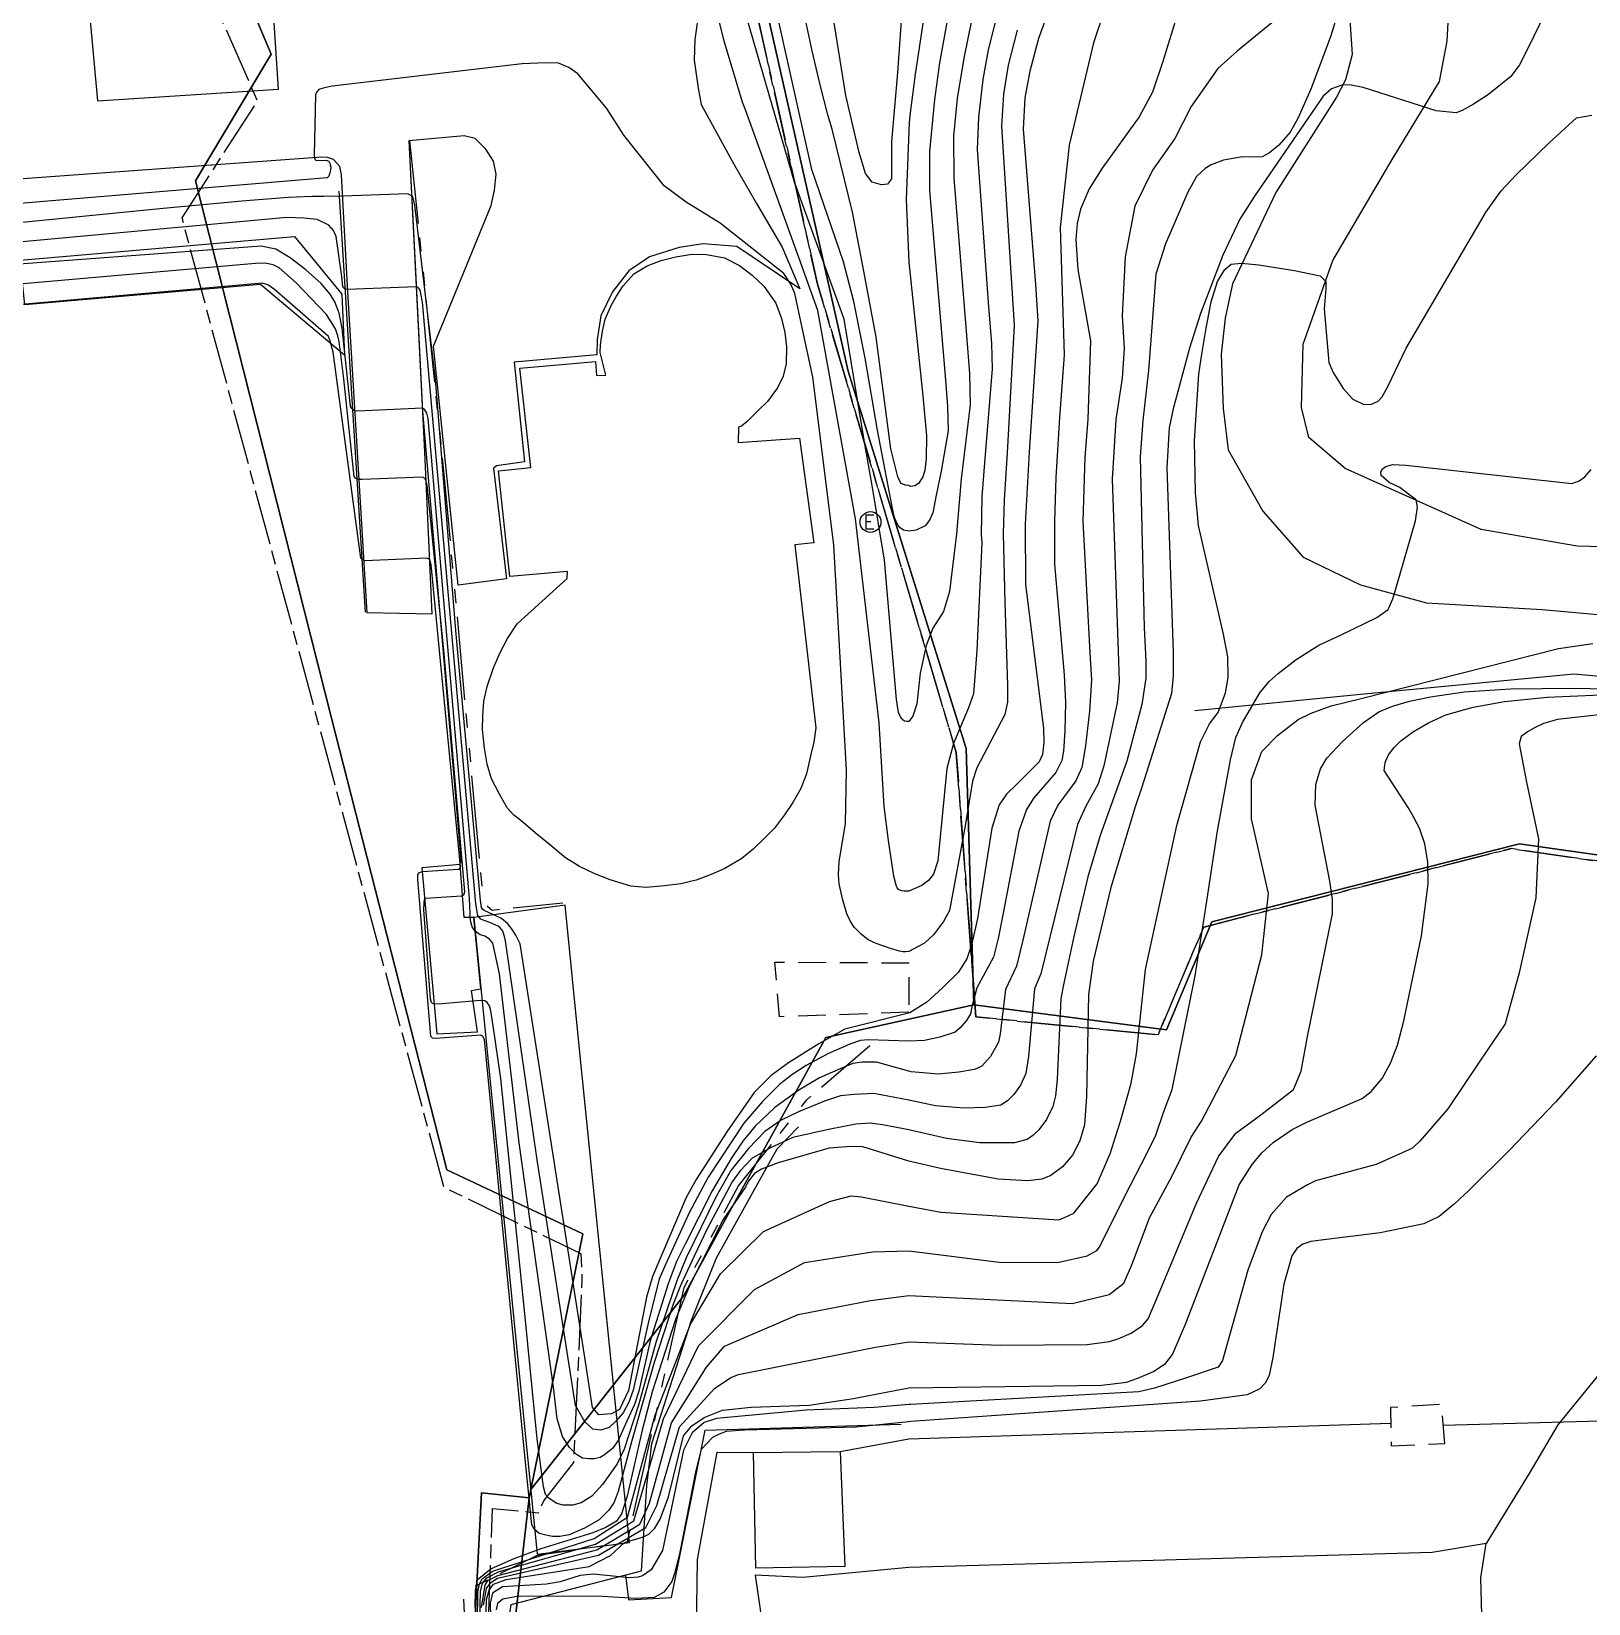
# Model space of a CAD drawing. Header units: feet. Extents: x 197796 to 199821, y 552499 to 555392.
# Drawn here: x 198869.5 to 198981.8, y 553957.3 to 554070.7 of the extents above; entities that cross this region are included whole.
import ezdxf

# ---------------------------------------------------------------- set-up
doc = ezdxf.new("R2010")
doc.units = ezdxf.units.FT
doc.header["$MEASUREMENT"] = 0
for name, pattern in [('ANYANG1', [11.5, 6, -1, 1, -1.5, 1, -1]), ('ANYANG3', [3, 2, -1]), ('JEON', [12, 4, -0.5, 1, -0.5, 4, -0.5, 1, -0.5])]:
    doc.linetypes.add(name, pattern=pattern)
for name, color, linetype in [('AAA004', 7, 'ANYANG3'), ('AAA008', 7, 'CONTINUOUS'), ('AAC001', 7, 'CONTINUOUS'), ('AAC006', 7, 'ANYANG1'), ('AB130', 7, 'CONTINUOUS'), ('ADA085', 1, 'CONTINUOUS'), ('AE150', 7, 'CONTINUOUS'), ('AZ0202', 7, 'CONTINUOUS'), ('AZ080', 1, 'CONTINUOUS'), ('CAA001', 7, 'CONTINUOUS'), ('CAA002', 30, 'CONTINUOUS'), ('EA0018', 7, 'JEON'), ('EA0118', 7, 'JEON'), ('wipco_지적', 20, 'CONTINUOUS')]:
    doc.layers.add(name, color=color, linetype=linetype)
doc.styles.add('GHS', font='ROMANS', dxfattribs={"bigfont": 'NGSW.shx'})

# ---------------------------------------------------------------- blocks, each defined once
blk = doc.blocks.new('AZ0202')
at = {"layer": 'AZ0202'}
blk.add_circle((0, 0), 0.75, dxfattribs=at)
at = {"layer": 'AZ0202', "style": 'GHS'}
blk.add_text('E', height=1, dxfattribs=at).set_placement((-0.5, -0.48))

msp = doc.modelspace()

# ---------------------------------------------------------------- linework, layer by layer
at = {"layer": 'AAA004', "color": 255, "flags": 128}
for points in [[(198932.81, 553999.99), (198923.47, 553999.66), (198923.14, 554003.61), (198932.81, 554003.55)], [(198971.46, 553968.88), (198971.23, 553971.72), (198967.55, 553971.48), (198967.6, 553968.71)]]:
    msp.add_lwpolyline(points, close=True, dxfattribs=at)
at = {"layer": 'AAA008', "color": 255, "flags": 128}
for points in [[(198904.75, 554046.43), (198910.21, 554046.92), (198910.28, 554045.9), (198910.95, 554045.92), (198910.55, 554047.56), (198910.56, 554048.11), (198910.71, 554049.11), (198910.9, 554049.98), (198911.33, 554050.96), (198911.71, 554051.63), (198912.2, 554052.38), (198912.97, 554053.23), (198913.94, 554053.81), (198914.93, 554054.21), (198916.01, 554054.47), (198917.16, 554054.66), (198918.21, 554054.64), (198919.52, 554054.39), (198920.58, 554053.84), (198921.51, 554053.14), (198922.34, 554052.34), (198923.2, 554051.12), (198923.62, 554050.01), (198923.87, 554049), (198923.99, 554047.98), (198923.96, 554046.74), (198923.73, 554045.86), (198923.33, 554045.02), (198922.62, 554044.04), (198921.97, 554043.4), (198921.15, 554042.6), (198920.73, 554042.26), (198920.51, 554042.18), (198920.49, 554041.08), (198924.92, 554041.4), (198925.96, 554033.84), (198924.57, 554033.69), (198926.09, 554020.5), (198925.95, 554019.46), (198925.71, 554018.47), (198925.42, 554017.19), (198925.01, 554016.13), (198924.43, 554015.11), (198923.83, 554014.22), (198923.11, 554013.27), (198922.38, 554012.52), (198921.57, 554011.76), (198920.75, 554011.08), (198919.54, 554010.36), (198918.54, 554009.91), (198917.47, 554009.52), (198916.36, 554009.24), (198915.17, 554009.1), (198913.86, 554008.99), (198912.76, 554009.08), (198911.26, 554009.54), (198910.15, 554009.96), (198909.06, 554010.51), (198908.03, 554011.12), (198906.87, 554012.1), (198905.85, 554012.93), (198904.82, 554013.82), (198904.31, 554014.19), (198903.84, 554014.73), (198903.27, 554015.71), (198902.7, 554016.83), (198902.39, 554017.88), (198902.19, 554019.03), (198902.05, 554020.39), (198902.08, 554021.37), (198902.15, 554022.42), (198902.39, 554023.47), (198902.85, 554024.82), (198903.32, 554025.92), (198903.86, 554026.93), (198904.56, 554028.01), (198908.17, 554031.26), (198908.18, 554031.78), (198904.03, 554031.41), (198903.2, 554039.04), (198905.55, 554039.28)], [(198921.6, 553968.23), (198927.86, 553968.31), (198928.19, 553960.01), (198921.77, 553959.9)], [(198932.8, 553942.53), (198970.72, 553943.7), (198974.52, 553943.41), (198974.4, 553946.73), (198974.05, 553959.19), (198974.44, 553961.68), (198970.54, 553961.03), (198932.8, 553959.95), (198925.15, 553959.23), (198921.73, 553959.4), (198922.41, 553954.6), (198922.66, 553944.71), (198922.35, 553941.39), (198926.32, 553942.05)]]:
    msp.add_lwpolyline(points, close=True, dxfattribs=at)
at = {"layer": 'AAC001', "color": 255, "flags": 128}
for points in [[(198953.44, 554021.76), (198965.14, 554022.9), (198980.78, 554024.39), (198993.72, 554023.24), (199019.73, 554013), (199022.13, 554005.19), (199021.15, 554002.15), (199020.11, 553998.22), (199019.79, 553991.72), (199019.59, 553984.51), (199019.56, 553962.23), (199017.7, 553958.36), (199014.66, 553949.66), (199013.49, 553943.64), (199013.59, 553938.15)], [(198904.2, 553938.17), (198903.76, 553939.98), (198903.51, 553953.07), (198904.12, 553957.28), (198913.52, 553959.7), (198913.91, 553965.83), (198914.26, 553968.89), (198917.13, 553977.79), (198918.94, 553982.27), (198922.39, 553988.51), (198923.31, 553990.13), (198924.84, 553991.73)], [(198932.8, 553969.22), (198967.57, 553970.36)], [(198971.35, 553970.22), (198986.16, 553970.61), (198986.79, 553951.83)], [(198927.86, 553968.31), (198932.8, 553969.22)], [(198917.5, 553955.43), (198917.55, 553960.53), (198918.97, 553968.26), (198921.6, 553968.23)]]:
    msp.add_lwpolyline(points, dxfattribs=at)
at = {"layer": 'AAC006', "color": 255, "flags": 128}
for points in [[(198896.8, 554062.83), (198899.27, 554038.77), (198902.06, 554008.46), (198902.17, 554007.99), (198902.42, 554007.63), (198902.75, 554007.36), (198907.84, 554007.88)], [(198901.54, 553938.17), (198900.69, 553958.2), (198906.01, 553960.84), (198912.51, 553961.77), (198916.59, 553980.13), (198920.53, 553987.47), (198925.44, 553993.67), (198929.98, 553997.59)]]:
    msp.add_lwpolyline(points, dxfattribs=at)
at = {"layer": 'AB130', "color": 255, "flags": 128}
for points in [[(198869.04, 554051), (198868.71, 554054.23), (198888.5, 554055.94), (198891.91, 554051.77), (198892.11, 554047.37), (198886.05, 554052.48)], [(198908.02, 554007.7), (198901.43, 554006.82), (198905.99, 553960.9), (198912.65, 553961.74), (198909.04, 553997.33)]]:
    msp.add_lwpolyline(points, close=True, dxfattribs=at)
at = {"layer": 'ADA085', "color": 255, "flags": 128}
msp.add_lwpolyline([(198886.94, 554072.84), (198873.71, 554072.02), (198874.28, 554065.72), (198887.35, 554066.55)], close=True, dxfattribs=at)
for points in [[(198986.67, 554033.46), (198981.02, 554033.61), (198974.08, 554034.79), (198964.27, 554039.19), (198961.65, 554041.43), (198961.12, 554043.61), (198961.25, 554048.17), (198963.39, 554054.2), (198967.66, 554061.48), (198971.07, 554067.11), (198971.64, 554070.02), (198971.77, 554072.72)], [(198917.62, 554071.84), (198917.38, 554070.13), (198917.32, 554068.65), (198917.61, 554066.64), (198917.83, 554065.44), (198920.15, 554061.19), (198921.82, 554058.32), (198923.68, 554055.16), (198924.95, 554052.15), (198920.39, 554055.2), (198917.97, 554055.4), (198916.23, 554055.15), (198914.11, 554054.46), (198912.6, 554053.46), (198911.43, 554051.95), (198910.6, 554050.22), (198910.32, 554048.51), (198910.29, 554047.4), (198904.35, 554046.86), (198905.08, 554039.69), (198903.07, 554039.39), (198902.85, 554039.22), (198903.79, 554031.25), (198900.29, 554030.78), (198898.89, 554044.53), (198898.53, 554048.02), (198902.68, 554058.17), (198902.92, 554059.27), (198903.04, 554060.43), (198902.84, 554061.36), (198902.29, 554062.23), (198901.52, 554063), (198900.72, 554063.19), (198896.73, 554062.82), (198897.87, 554040.4), (198898.39, 554028.69), (198893.74, 554028.79), (198892.34, 554051.93), (198891.88, 554060.38), (198891.76, 554060.98), (198891.3, 554061.48), (198890.88, 554061.64), (198890.47, 554061.65), (198868.26, 554060.04)], [(198964.59, 554071.95), (198964.77, 554069.05), (198964.31, 554067.24), (198963.66, 554065.99), (198959.27, 554059.11), (198956.16, 554052.53), (198955.63, 554050.04), (198955.34, 554047.44), (198955.48, 554043.52), (198955.84, 554040.55), (198958.33, 554036.12), (198961.24, 554032.8), (198965.38, 554030.81), (198970.14, 554029.52), (198978.48, 554029.03), (198989.75, 554028.03)]]:
    msp.add_lwpolyline(points, dxfattribs=at)
at = {"layer": 'AE150', "color": 255, "flags": 128}
msp.add_lwpolyline([(198901.43, 554006.82), (198900.72, 554006.82), (198900.44, 554010.64), (198897.69, 554010.4), (198898.75, 553998.43), (198901.7, 553998.58), (198901.27, 554001.55), (198901.94, 554001.67)], close=True, dxfattribs=at)
at = {"layer": 'AZ080', "color": 255, "flags": 128}
for points in [[(198896.73, 554062.82), (198897.21, 554053.43), (198897.72, 554043.33), (198900.52, 554010.75)], [(198891.7, 554059.2), (198893.58, 554028.84)], [(198912.37, 553959.4), (198912.58, 553957.62), (198915.69, 553957.77), (198918.11, 553969.86), (198932.25, 553970.27)]]:
    msp.add_lwpolyline(points, dxfattribs=at)
at = {"layer": 'CAA001', "color": 255, "flags": 128}
for points, elevation in [([(198979.86, 554074.46), (198977.5, 554069.58), (198976.86, 554068.31), (198976.23, 554067.48), (198974.62, 554066.17), (198973.53, 554065.47), (198972.72, 554065.02), (198972.29, 554064.86), (198970.85, 554064.99), (198965.57, 554066.67), (198964.72, 554066.84), (198964.11, 554066.87), (198963.3, 554066.59), (198962.7, 554066.05), (198957.74, 554058.85), (198956.68, 554057.18), (198955.46, 554054.58), (198953.84, 554050.37), (198953.05, 554047.89), (198951.87, 554043.51), (198951.57, 554042.13), (198951.42, 554039.24), (198951.86, 554025.96), (198951.87, 554024.24), (198951.74, 554022.98), (198949.6, 554016.23), (198949.14, 554014.8), (198947.38, 554008.98), (198946.1, 554003.67), (198945.76, 554001.26), (198945.63, 553993.92), (198945.47, 553991.87), (198945.14, 553990.71), (198944.61, 553989.68), (198943.89, 553988.83), (198943.04, 553988.21), (198942.4, 553987.94), (198941.38, 553987.83), (198939.25, 553987.96), (198935.08, 553988.71), (198932.81, 553989.24), (198929.49, 553990.29), (198928.65, 553990.31), (198927.07, 553990.19), (198923.37, 553989.12), (198922.17, 553988.66), (198921.67, 553988.36), (198921.21, 553987.79), (198921.05, 553987.41), (198919.42, 553985.03), (198916.99, 553980.25), (198915.98, 553977.82), (198914.28, 553972.61), (198913.56, 553969.84), (198912.5, 553965.09), (198912.09, 553963.82), (198911.73, 553963.29), (198910.95, 553962.84), (198910.01, 553962.45), (198906.27, 553961.3), (198904.32, 553960.58), (198902.67, 553959.84), (198901.68, 553959.03), (198901.53, 553958.29), (198901.51, 553957.07)], 60), ([(198934.06, 554072.88), (198933.25, 554067.64), (198932.89, 554064.85), (198932.82, 554064.15), (198932.62, 554058.59), (198932.81, 554054.09), (198933.82, 554044.43), (198934.08, 554041.55), (198934.05, 554039.92), (198933.96, 554039.05), (198933.82, 554038.6), (198933.5, 554038.13), (198933.24, 554037.95), (198932.94, 554037.91), (198932.81, 554037.97), (198932.57, 554038), (198932.41, 554038.05), (198932.32, 554038.09), (198932.26, 554038.13), (198932.21, 554038.2), (198932.02, 554038.61), (198931.5, 554040.63), (198930.45, 554048.67), (198929.56, 554053.44), (198928.74, 554057.69), (198927.27, 554063.68), (198926.97, 554064.71), (198926.4, 554066.87), (198925.83, 554069.31), (198925.25, 554072.02)], 70), ([(198942.72, 554071.73), (198942.15, 554070.2), (198941.52, 554067.86), (198941.18, 554065.92), (198941.06, 554063.67), (198941.95, 554052.48), (198942.11, 554049.84), (198941.48, 554040.39), (198941.19, 554035.19), (198941.21, 554030.85), (198942.27, 554022.38), (198942.51, 554020.48), (198942.53, 554019.44), (198942.44, 554018.57), (198942.2, 554018.04), (198940.58, 554016.42), (198939.86, 554015.72), (198939.32, 554014.95), (198938.8, 554013.26), (198937.75, 554006.76), (198937.35, 554004.91), (198936.98, 554003.85), (198936.37, 554002.86), (198935.24, 554001.74), (198934.11, 554000.71), (198932.88, 553999.95), (198928.19, 553998.76), (198926.31, 553997.71), (198924.13, 553996.33), (198922.87, 553995.42), (198921.64, 553994.19), (198919.68, 553991.36), (198917.46, 553987.93), (198916.74, 553986.62), (198914.32, 553980.93), (198913.88, 553979.43), (198912.59, 553972.72), (198911.93, 553971.35), (198911.36, 553971.02), (198910.45, 553970.95), (198909.98, 553971.49), (198909.39, 553975.4), (198904.77, 554004.91), (198904.45, 554005.54), (198904.14, 554006.02), (198903.85, 554006.38), (198903.58, 554006.63), (198903.37, 554006.77), (198902.17, 554007.32), (198902.05, 554007.41), (198901.99, 554007.53), (198901.92, 554008.04), (198900.14, 554027.53), (198898.66, 554045.63), (198897.18, 554058.18), (198897.03, 554058.82), (198896.68, 554059.02), (198891.95, 554058.84), (198890.62, 554058.81), (198889.78, 554058.82), (198888.06, 554058.74), (198884.99, 554058.51), (198879.01, 554057.96), (198865.67, 554056.62)], 65), ([(198902.26, 553954.96), (198902.35, 553957.64), (198902.53, 553958.31), (198902.85, 553958.74), (198903.77, 553959.07), (198909.74, 553960.02), (198911.28, 553960.82), (198912.29, 553961.74), (198913.66, 553962.15), (198914.06, 553962.36), (198914.48, 553962.78), (198914.88, 553963.44), (198915.46, 553965.04), (198916.56, 553969.44), (198917.16, 553970.17), (198918.04, 553970.76), (198919.36, 553971.3), (198921.44, 553971.51), (198925.61, 553971.66), (198928.81, 553972.13), (198929.92, 553972.34), (198932.8, 553972.91), (198946.73, 553973.09), (198948.51, 553973.31), (198949.33, 553973.59), (198950.44, 553974.07), (198951.33, 553974.69), (198951.82, 553975.3), (198952.77, 553977.5), (198956.64, 553987.55), (198957.56, 553989.02), (198958.27, 553989.86), (198959.08, 553990.6), (198960.46, 553991.53), (198961.51, 553992.05), (198965.5, 553993.77), (198966.15, 553994.28), (198966.94, 553995.2), (198967.55, 553996.32), (198968.05, 553997.62), (198968.51, 553999.37), (198969.77, 554005.49), (198970.27, 554009.24), (198970.25, 554010.8), (198970.02, 554012.13), (198969.64, 554013.27), (198969.12, 554014.26), (198968.81, 554014.75), (198967.1, 554017.43), (198967.16, 554018), (198967.41, 554018.55), (198967.8, 554019.07), (198968.29, 554019.56), (198969.2, 554020.24), (198970.29, 554020.87), (198971.53, 554021.43), (198973.52, 554022), (198975.77, 554022.4), (198978.84, 554022.72), (198982.72, 554022.88)], 55)]:
    msp.add_lwpolyline(points, dxfattribs=dict(at, elevation=elevation))
at = {"layer": 'CAA002', "color": 255, "flags": 128}
for points, elevation in [([(198935.71, 554072.31), (198935.02, 554068.46), (198934.65, 554065.82), (198934.29, 554062.06), (198934.29, 554059.26), (198935.45, 554045.58), (198935.59, 554043.67), (198935.64, 554041.92), (198935.14, 554039.01), (198934.77, 554037.27), (198934.53, 554036.01), (198934.29, 554035.47), (198933.99, 554035.06), (198933.33, 554034.76), (198932.81, 554034.67), (198932.42, 554034.75), (198932.18, 554034.91), (198932.04, 554035.1), (198931.9, 554035.38), (198931.77, 554035.67), (198931.67, 554036.08), (198931.32, 554037.96), (198930.55, 554041.96), (198929.66, 554047.16), (198928.84, 554051.24), (198928.08, 554054.11), (198925.8, 554060.77), (198921.63, 554079.52)], 69), ([(198964.33, 554073.97), (198963.23, 554070.33), (198961.8, 554066.55), (198960.87, 554064.45), (198960.3, 554063.46), (198959.49, 554062.53), (198958.81, 554061.96), (198958.29, 554061.68), (198956.73, 554061.66), (198955.49, 554061.43), (198954.62, 554061.1), (198954.19, 554060.84), (198953.55, 554060.25), (198952.92, 554059.13), (198951.31, 554055.4), (198950.62, 554053.21), (198950.1, 554046.28), (198949.68, 554042.66), (198949.49, 554040.05), (198949.78, 554027.72), (198949.89, 554025.33), (198949.91, 554024.09), (198949.62, 554022.17), (198948.54, 554018.1), (198946.6, 554012.73), (198945.71, 554009.76), (198944.71, 554005.44), (198943.99, 554002.08), (198943.76, 554000.98), (198943.51, 553995.13), (198943.39, 553993.95), (198943.19, 553993.19), (198942.73, 553992.26), (198942.17, 553991.51), (198941.76, 553991.11), (198941.33, 553990.82), (198940.43, 553990.58), (198937.93, 553990.57), (198935.52, 553990.88), (198932.81, 553991.51), (198930.9, 553991.88), (198930.02, 553992), (198928.98, 553991.91), (198927, 553991.53), (198924.44, 553990.95), (198922.78, 553990.19), (198921.47, 553989.43), (198920.63, 553988.56), (198920.07, 553987.77), (198918.27, 553984.37), (198917.31, 553982.39), (198916.35, 553980.33), (198915.8, 553978.93), (198914.44, 553974.74), (198913.8, 553972.53), (198912.81, 553969), (198911.85, 553965.42), (198911.54, 553964.66), (198911.16, 553964.08), (198910.46, 553963.38), (198909.41, 553962.77), (198908.3, 553962.3), (198907.64, 553962.19), (198907.1, 553962.19), (198906.63, 553962.27), (198906.14, 553962.4), (198905.79, 553962.7), (198905.62, 553963.03), (198905.03, 553968.74), (198902.19, 553998.02), (198902.09, 553998.25), (198901.93, 553998.33), (198898.69, 553998.09), (198898.45, 553998.13), (198898.32, 553998.25), (198897.38, 554009.56), (198897.4, 554009.91), (198897.51, 554010.06), (198897.71, 554010.13), (198900.33, 554010.31), (198900.44, 554010.37), (198900.47, 554010.5), (198898.34, 554032.26), (198898.27, 554032.52), (198898.2, 554032.67), (198898.03, 554032.74), (198893.57, 554032.55), (198893.42, 554032.62), (198893.27, 554032.74), (198891.29, 554047.59), (198891.06, 554048.39), (198890.95, 554048.71), (198887.06, 554052.11), (198886.56, 554052.45), (198886.17, 554052.57), (198833.79, 554047.93)], 61), ([(198939.27, 554072.34), (198938.52, 554069.4), (198938.13, 554067.25), (198937.84, 554064.54), (198937.74, 554062.2), (198938.56, 554050.85), (198938.77, 554048.21), (198938.81, 554046.38), (198938.25, 554039.61), (198938.07, 554037.18), (198938.03, 554034.43), (198938.08, 554033.84), (198937.7, 554026.07), (198937.46, 554022.95), (198937.1, 554021.94), (198936.02, 554019.36), (198935.55, 554017.56), (198934.89, 554010.91), (198934.59, 554009.95), (198934.23, 554009.48), (198933.75, 554009.12), (198932.81, 554008.71), (198932.47, 554008.72), (198932.27, 554008.75), (198932.07, 554008.84), (198931.97, 554008.95), (198931.88, 554009.15), (198931.73, 554009.79), (198931.33, 554012.38), (198931.03, 554014.83), (198930.67, 554020.85), (198928.95, 554035.58), (198926.24, 554050.59), (198924.88, 554054.42), (198921.02, 554065.06), (198920.8, 554065.63), (198919.48, 554070.02), (198918.47, 554074.11)], 67), ([(198932.26, 554071.48), (198931.98, 554067.76), (198931.55, 554062.76), (198931.55, 554060.09), (198931.26, 554059.7), (198930.83, 554059.66), (198930.17, 554059.85), (198929.69, 554060.47), (198929.21, 554061.99), (198928.26, 554066.09), (198927.02, 554073.91)], 71), ([(198946.94, 554072.32), (198946.13, 554069.9), (198944.38, 554062.51), (198943.71, 554056.59), (198944.01, 554047.41), (198943.68, 554042.88), (198943.41, 554038.55), (198943.3, 554035.37), (198943.32, 554032.29), (198944, 554024.32), (198944.1, 554022.33), (198944.05, 554020.28), (198943.96, 554018.82), (198943.85, 554018.14), (198943.41, 554017.27), (198941.83, 554015.44), (198941.29, 554014.62), (198940.75, 554013.04), (198939.6, 554007.13), (198939.24, 554005.3), (198938.91, 554003.97), (198937.7, 554001.76), (198937.35, 554000.37), (198937.26, 553999.88), (198936.96, 553999.4), (198936.51, 553998.87), (198936.15, 553998.56), (198935.04, 553998.18), (198933.94, 553997.95), (198932.81, 553997.9), (198929.86, 553998.01), (198929.32, 553997.96), (198928.56, 553997.68), (198926.96, 553996.99), (198925.39, 553996.15), (198924.43, 553995.52), (198923.51, 553994.79), (198922.24, 553993.54), (198920.91, 553992), (198918.32, 553988.09), (198916.97, 553985.53), (198915.27, 553981.85), (198914.8, 553980.73), (198914.05, 553977.78), (198912.93, 553972.74), (198912.62, 553971.86), (198912.2, 553971.1), (198911.68, 553970.5), (198911.19, 553970.05), (198910.59, 553969.84), (198910.01, 553969.92), (198909.44, 553970.44), (198908.77, 553971.64), (198905.99, 553989.34), (198903.72, 554005.13), (198903.64, 554005.46), (198903.52, 554005.83), (198903.45, 554005.94), (198903.33, 554006.08), (198903.19, 554006.2), (198902.59, 554006.46), (198902.17, 554006.6), (198901.94, 554006.71), (198901.72, 554006.96), (198901.58, 554007.8), (198897.72, 554051.19), (198897.61, 554051.83), (198897.55, 554052.07), (198897.47, 554052.21), (198897.38, 554052.27), (198897.28, 554052.3), (198892.29, 554052.11), (198892.19, 554052.13), (198892.12, 554052.16), (198892.04, 554052.22), (198892.01, 554052.27), (198891.98, 554052.36), (198891.89, 554053.21), (198891.49, 554055.93), (198891.3, 554056.36), (198890.96, 554056.74), (198890.14, 554057.15), (198889.17, 554057.26), (198887.93, 554057.31), (198834.85, 554052.42)], 64), ([(198960.83, 554072.86), (198956.48, 554069.29), (198955.09, 554068.04), (198953.17, 554065.3), (198951.99, 554063), (198950.39, 554060.71), (198949.1, 554058.12), (198948.41, 554054.47), (198948.19, 554050.21), (198948.34, 554047.85), (198948.18, 554045.71), (198947.74, 554042.73), (198947.46, 554038.44), (198947.92, 554025.31), (198947.97, 554023.87), (198947.82, 554022.29), (198946.87, 554017.77), (198946.47, 554016.46), (198945.56, 554014.84), (198944.96, 554013.53), (198942.32, 554002.75), (198941.88, 554001.67), (198941.44, 553996.79), (198941.25, 553995.57), (198940.85, 553994.74), (198940.38, 553994.06), (198939.91, 553993.59), (198939.44, 553993.29), (198938.32, 553993.12), (198936.78, 553993.06), (198934.72, 553993.23), (198932.81, 553993.65), (198930.28, 553994.12), (198928.85, 553994.05), (198927.88, 553993.95), (198926.72, 553993.58), (198924.85, 553992.81), (198923.59, 553992.21), (198922.42, 553991.38), (198921.23, 553990.15), (198919.96, 553988.58), (198918.89, 553986.65), (198916.74, 553982.27), (198916.06, 553980.63), (198914.57, 553976.25), (198913.31, 553971.65), (198912.27, 553968.49), (198911.77, 553967.41), (198910.72, 553965.93), (198909.95, 553965.09), (198909.18, 553964.6), (198908.56, 553964.44), (198907.88, 553964.44), (198907.42, 553964.57), (198906.86, 553964.91), (198906.61, 553965.21), (198906.46, 553965.77), (198905.99, 553969.23), (198905.16, 553977.75), (198903.37, 553995.21), (198902.82, 553999), (198902.66, 554000.08), (198902.57, 554000.45), (198902.4, 554000.69), (198902.22, 554000.81), (198901.9, 554000.83), (198898.86, 554000.57), (198898.58, 554000.59), (198898.45, 554000.61), (198898.37, 554000.7), (198898.31, 554000.95), (198897.82, 554007.37), (198897.84, 554007.88), (198897.88, 554008.09), (198897.97, 554008.22), (198900.55, 554008.38), (198900.7, 554008.45), (198900.77, 554008.67), (198899.26, 554026.11), (198898.06, 554038.01), (198898, 554038.29), (198897.89, 554038.48), (198897.73, 554038.58), (198893.37, 554038.4), (198893.14, 554038.41), (198892.91, 554038.49), (198892.79, 554038.63), (198892.05, 554045.66), (198891.72, 554048.36), (198891.63, 554048.77), (198891.45, 554049.28), (198890.81, 554050.3), (198888.62, 554052.59), (198887.38, 554053.68), (198886.95, 554053.89), (198886.38, 554054), (198885.69, 554053.98), (198835.36, 554049.58)], 62), ([(198937.59, 554072.81), (198936.76, 554068.8), (198936.29, 554065.88), (198936.03, 554063.17), (198936.06, 554060.14), (198936.97, 554048.8), (198937.19, 554046.06), (198937.23, 554043.79), (198936.59, 554038.45), (198936.25, 554034.49), (198935.73, 554030.32), (198935.31, 554028.89), (198934.53, 554027.69), (198934.05, 554026.43), (198933.63, 554024.45), (198933.39, 554022.24), (198933.09, 554021.34), (198932.81, 554020.95), (198932.65, 554020.96), (198932.49, 554020.98), (198932.36, 554021.08), (198932.21, 554021.29), (198932.07, 554021.6), (198931.91, 554022.54), (198931.05, 554032.58), (198930.17, 554037.98), (198929.62, 554040.95), (198928.15, 554049.98), (198924.55, 554059.86), (198921.13, 554071.7)], 68), ([(198952.2, 554072.07), (198951.12, 554068.56), (198950.39, 554066.33), (198949.41, 554064.57), (198946.76, 554060.87), (198945.81, 554059.38), (198945.19, 554057.9), (198944.95, 554056.86), (198944.85, 554055.72), (198945, 554053.56), (198945.9, 554048.41), (198945.71, 554042.75), (198945.5, 554040), (198945.36, 554035.41), (198945.86, 554025.9), (198945.98, 554023.95), (198945.83, 554021.71), (198945.54, 554019.2), (198945.28, 554017.65), (198944.85, 554016.67), (198943.55, 554014.91), (198943.01, 554013.77), (198941.02, 554005.19), (198940.56, 554003.31), (198939.78, 554001.64), (198939.38, 553998.44), (198939.28, 553997.82), (198938.7, 553996.8), (198938.08, 553996.1), (198937.54, 553995.87), (198936.4, 553995.66), (198934.91, 553995.53), (198932.97, 553995.69), (198932.81, 553995.73), (198930.47, 553996.39), (198929.45, 553996.39), (198928.77, 553996.28), (198927.84, 553995.91), (198926.37, 553995.26), (198924.87, 553994.38), (198923.14, 553993.13), (198921.73, 553991.77), (198920.82, 553990.69), (198919.98, 553989.45), (198918.62, 553987.11), (198916.7, 553983.32), (198916.05, 553982.01), (198915.45, 553980.4), (198914.15, 553976.3), (198913.33, 553972.65), (198913.02, 553971.69), (198912.46, 553970.5), (198911.84, 553969.11), (198911.44, 553968.52), (198910.85, 553968.06), (198910.54, 553967.89), (198910.11, 553967.78), (198909.69, 553967.78), (198909.26, 553967.84), (198908.84, 553968.09), (198908.33, 553968.6), (198907.82, 553969.39), (198907.43, 553970.67), (198907.17, 553972.95), (198904.69, 553990.58), (198903.28, 554002.77), (198902.81, 554004.96), (198902.55, 554005.25), (198902.22, 554005.48), (198901.89, 554005.58), (198901.53, 554005.84), (198901.3, 554006.14), (198901.19, 554006.6), (198901.11, 554008.19), (198898.13, 554042.81), (198898.04, 554043.2), (198897.89, 554043.43), (198897.72, 554043.56), (198893.04, 554043.33), (198892.83, 554043.37), (198892.62, 554043.52), (198892.53, 554043.66), (198891.93, 554049.32), (198891.72, 554050.41), (198891.41, 554051.23), (198891.06, 554051.78), (198890.41, 554052.55), (198889.32, 554053.53), (198888.17, 554054.39), (198887.14, 554055.02), (198886.1, 554055.24), (198864.73, 554053.65)], 63), ([(198940.61, 554070.8), (198939.97, 554068.29), (198939.64, 554066.2), (198939.49, 554063.89), (198940.4, 554049.53), (198939.9, 554040.34), (198939.67, 554036.95), (198939.61, 554034.48), (198939.73, 554029.56), (198939.92, 554023.55), (198939.92, 554022.36), (198939.74, 554021.46), (198939.2, 554020.44), (198937.7, 554017.62), (198937.4, 554016.66), (198936.86, 554013.43), (198935.73, 554007.32), (198935.31, 554006.54), (198934.59, 554005.58), (198933.93, 554004.98), (198932.81, 554004.36), (198932.59, 554004.34), (198932.37, 554004.35), (198932.13, 554004.39), (198931.47, 554004.59), (198930.46, 554004.94), (198929.88, 554005.22), (198929.36, 554005.63), (198928.86, 554006.13), (198928.6, 554006.53), (198928.34, 554007.08), (198928.02, 554008.17), (198927.78, 554009.25), (198927.73, 554009.93), (198927.79, 554010.83), (198928.23, 554013.61), (198928.32, 554017.45), (198927.39, 554033.69), (198925.89, 554045.78), (198924.59, 554051.82), (198924.29, 554052.5), (198923.78, 554053.27), (198919.19, 554056.89), (198916.74, 554058.4), (198915.16, 554059.59), (198912.25, 554063.23), (198911.01, 554065.17), (198908.94, 554067.67), (198908.29, 554068.13), (198907.54, 554068.43), (198906.63, 554068.46), (198904.91, 554068.39), (198891.2, 554066.77), (198890.56, 554066.64), (198890.26, 554066.53), (198890.07, 554066.34), (198890.01, 554066.15), (198889.91, 554061.81), (198889.93, 554061.59), (198889.98, 554061.47), (198890.1, 554061.42), (198890.78, 554061.44), (198890.96, 554061.36), (198891.04, 554061.22), (198891.07, 554061.11), (198891.11, 554060.92), (198891.1, 554060.71), (198891.04, 554060.53), (198890.96, 554060.28), (198890.85, 554060.16), (198865.8, 554058.07)], 66), ([(198901.67, 553953.85), (198901.71, 553958.17), (198901.83, 553958.77), (198902.03, 553959.13), (198902.78, 553959.68), (198910.11, 553962.04), (198912.52, 553963.57), (198914.51, 553970.94), (198917.06, 553977.49), (198919.21, 553981.12), (198922.32, 553984.17), (198927.09, 553986.34), (198928.65, 553986.74), (198929.39, 553986.67), (198932.81, 553986), (198935.12, 553985.56), (198943.62, 553985.02), (198944.08, 553985.2), (198944.7, 553985.51), (198944.8, 553985.63), (198946.38, 553987.61), (198947.35, 553989.86), (198947.7, 553991), (198948.08, 553992.13), (198948.61, 553994.02), (198948.83, 553994.88), (198949.23, 553996.99), (198949.87, 554003.08), (198952.14, 554013.46), (198953.84, 554019.5), (198954.5, 554020.78), (198955.11, 554021.6), (198955.65, 554023.03), (198955.84, 554024.13), (198955.81, 554025.63), (198955.51, 554027.25), (198953.69, 554035.09), (198953.49, 554037.45), (198953.42, 554041.22), (198953.72, 554046), (198953.93, 554047.45), (198954.24, 554049.31), (198954.6, 554051.23), (198955.07, 554052.68), (198955.59, 554053.56), (198956.06, 554053.93), (198956.8, 554054), (198958.05, 554053.89), (198960.63, 554053.48), (198962.47, 554053.09), (198962.88, 554052.68), (198962.88, 554052.16), (198962.77, 554050.71), (198963.1, 554046.84), (198963.4, 554046.12), (198964.12, 554044.96), (198964.84, 554044.21), (198965.57, 554043.85), (198966.13, 554043.82), (198966.65, 554044.05), (198966.95, 554044.36), (198967.38, 554045.16), (198968.68, 554047.87), (198974.44, 554057.7), (198975.53, 554059.22), (198976.59, 554060.35), (198978.98, 554062.68), (198980.97, 554064.49), (198982.06, 554064.67)], 59), ([(198901.81, 553954.31), (198901.9, 553958.21), (198902.06, 553958.82), (198902.37, 553959.21), (198903.25, 553959.66), (198910.21, 553961.64), (198912.96, 553963.32), (198915.1, 553970.66), (198917.63, 553975.94), (198921.68, 553980), (198925.27, 553981.93), (198930.19, 553982.71), (198932.8, 553982.79), (198939.33, 553981.97), (198943.52, 553981.93), (198945.67, 553982.42), (198946.36, 553982.8), (198946.55, 553983.05), (198948.38, 553986.72), (198949.57, 553989), (198950.59, 553991.06), (198951.19, 553992.83), (198951.8, 553994.41), (198953.46, 554002.61), (198954.31, 554007.99), (198955.06, 554013.08), (198956.01, 554018.18), (198956.38, 554019.79), (198956.88, 554020.89), (198958.11, 554023.03), (198958.79, 554023.83), (198959.45, 554024.42), (198960.75, 554025.43), (198962.37, 554026.45), (198963.98, 554027.2), (198966.57, 554028.46), (198967.37, 554029.03), (198967.71, 554029.79), (198967.94, 554030.52), (198969.35, 554035.42), (198969.5, 554036.41), (198969.39, 554036.94), (198968.93, 554037.28), (198968.21, 554037.82), (198967.44, 554038.2), (198966.87, 554038.69), (198966.85, 554038.97), (198966.98, 554039.17), (198967.21, 554039.34), (198967.7, 554039.49), (198968.66, 554039.44), (198980.63, 554038.13), (198981.16, 554038.31), (198981.56, 554038.59), (198982.03, 554039.13)], 58), ([(198901.97, 553957.05), (198902.25, 553958.7), (198902.44, 553959), (198903.15, 553959.36), (198910.31, 553961.23), (198913.4, 553963.07), (198914.1, 553964.58), (198915.68, 553970.37), (198918.21, 553974.39), (198919.52, 553975.9), (198924.82, 553978.2), (198930.03, 553979.2), (198932.8, 553979.57), (198944.59, 553978.98), (198947.26, 553979.64), (198948.31, 553980.46), (198948.88, 553981.78), (198950.07, 553984.89), (198950.17, 553985.15), (198951.78, 553988.15), (198953.17, 553990.99), (198953.91, 553992.14), (198956.39, 553996.86), (198958.27, 554004.12), (198958.74, 554008.56), (198957.52, 554013.93), (198957.52, 554016.76), (198958.27, 554018.79), (198959.4, 554019.94), (198960.89, 554021.1), (198961.82, 554021.56), (198963.26, 554022.08), (198965.43, 554022.61), (198979.66, 554026.23), (198982.14, 554026.58)], 57), ([(198902.12, 553957.23), (198902.35, 553958.42), (198902.65, 553958.86), (198903.14, 553959.17), (198910.41, 553960.83), (198913.83, 553962.82), (198914.63, 553964.41), (198916.27, 553970.09), (198918.78, 553972.85), (198919.96, 553973.65), (198920.53, 553973.86), (198930.39, 553975.84), (198932.8, 553976.21), (198939.4, 553975.99), (198945.66, 553976.03), (198947.28, 553976.24), (198947.94, 553976.46), (198948.85, 553976.85), (198949.67, 553977.4), (198950.07, 553977.88), (198950.82, 553979.64), (198953.56, 553986.23), (198955.14, 553989.59), (198956.39, 553991.27), (198956.74, 553991.54), (198958.2, 553992.59), (198960.54, 553994.41), (198961.1, 553995.73), (198961.57, 553998.23), (198963.37, 554007.08), (198963.37, 554008.14), (198963.17, 554009.44), (198962.11, 554014.91), (198962.15, 554016.41), (198962.49, 554017.54), (198962.96, 554018.31), (198964.08, 554019.51), (198965.6, 554020.88), (198966.71, 554021.65), (198967.69, 554022.07), (198968.91, 554022.42), (198970.44, 554022.74), (198972.87, 554023.1), (198976.19, 554023.32), (198980.78, 554023.37), (198986.69, 554023.24)], 56), ([(198987.06, 554021.95), (198979.58, 554021.1), (198978.59, 554020.82), (198977.97, 554020.53), (198977.43, 554020.22), (198976.97, 554019.88), (198976.83, 554019.35), (198977.36, 554016.58), (198978.21, 554012.49), (198978.04, 554008.24), (198976.82, 554002.82), (198975.81, 553999.15), (198973.99, 553996.45), (198971.69, 553993.03), (198969.67, 553990.7), (198969.57, 553990.6), (198969.08, 553990.17), (198966.5, 553989), (198962.13, 553987.82), (198961.57, 553987.55), (198960.04, 553986.66), (198958.93, 553985.4), (198958.29, 553984.15), (198957.25, 553981.38), (198955.44, 553974.88), (198955.11, 553974.4), (198952.83, 553973.62), (198950.52, 553972.89), (198949.4, 553972.61), (198932.92, 553971.69), (198932.8, 553971.69), (198930.3, 553971.49), (198925.4, 553971.3), (198918.94, 553970.68), (198918.04, 553970.41), (198917.18, 553969.65), (198916.54, 553968.41), (198915.03, 553961.16), (198914.22, 553959.77), (198913.6, 553959.34), (198913.28, 553959.25), (198912.63, 553959.19), (198910.06, 553959.47), (198909.1, 553959.36), (198907.66, 553958.91), (198906.66, 553958.74), (198903.49, 553958.55), (198902.78, 553958.09), (198902.61, 553957.38), (198902.84, 553947)], 54), ([(198982.38, 553996.85), (198979.48, 553993.53), (198976.09, 553989.99), (198973.19, 553987.13), (198972.17, 553986.18), (198971.05, 553985.25), (198969.95, 553984.74), (198966.79, 553984.07), (198962.74, 553983.58), (198961.81, 553983.46), (198961.23, 553983.26), (198960.78, 553982.95), (198960.43, 553982.43), (198959.86, 553980.38), (198959.05, 553975.09), (198958.79, 553973.78), (198958.51, 553973.23), (198958.11, 553972.82), (198957.21, 553972.4), (198953.84, 553971.93), (198932.94, 553970.48), (198932.8, 553970.46), (198928.98, 553970.06), (198920.94, 553969.86), (198919.63, 553969.76), (198919.12, 553969.56), (198918.64, 553969.31), (198917.83, 553968.46), (198917.43, 553966.95), (198916.29, 553961.06), (198915.91, 553959.51), (198915.71, 553958.93), (198915.13, 553958.16), (198914.44, 553957.79), (198913.14, 553957.71), (198910.27, 553957.88), (198904.56, 553957.85), (198903.51, 553957.65), (198903.14, 553957.35), (198903.05, 553956.89)], 53), ([(198982.97, 553974.37), (198979.62, 553970.23), (198977.55, 553966.72), (198974.44, 553961.68)], 52)]:
    msp.add_lwpolyline(points, dxfattribs=dict(at, elevation=elevation))
at = {"layer": 'EA0018', "color": 255, "flags": 128}
for points in [[(198902.02, 553938.17), (198901.74, 553939.03), (198902.1, 553947.44), (198902.42, 553954.25), (198902.77, 553964.21), (198906.09, 553963.89), (198906.47, 553964.75), (198908.63, 553967.51), (198909.25, 553980.57), (198909.18, 553982.56), (198899.29, 553987.34), (198895.32, 554001.92), (198880.38, 554057.28), (198885.83, 554065.69), (198877.47, 554084.74), (198879.85, 554102.88), (198880.09, 554111.86), (198878.52, 554125.51), (198878.15, 554127.76), (198876.48, 554136.06), (198871.77, 554148.08), (198867.13, 554160.64), (198865.27, 554164.62), (198850.95, 554200.48), (198848.87, 554206.29), (198833.62, 554234.23), (198819.91, 554254.85), (198816.31, 554258.71), (198814.95, 554266.19), (198812.3, 554289), (198815.43, 554310.35), (198814.07, 554313.71), (198814.27, 554321), (198813.2, 554326.93), (198814.95, 554330.69), (198814.46, 554340.1), (198817.76, 554348.06), (198820.16, 554368.02), (198820.04, 554384.65), (198804.26, 554380.72)], [(198917.75, 554166.59), (198918.24, 554165.05), (198925.26, 554143.1), (198929.08, 554123.99), (198927.93, 554105.35), (198921.98, 554071.39), (198926.22, 554052.5), (198936.22, 554018.72), (198937.64, 553999.65), (198950.78, 553998.35), (198954.07, 554006.13), (198976.24, 554011.79), (199002.37, 554008.03), (199020.4, 554005.35), (199016.8, 553993.28), (199014.07, 553973.24), (199011.4, 553953.13), (199009.22, 553941.61), (199009.63, 553938.15)]]:
    msp.add_lwpolyline(points, dxfattribs=at)
at = {"layer": 'EA0118', "color": 255, "flags": 128}
msp.add_lwpolyline([(199009.63, 553938.15), (199009.22, 553941.61), (199011.4, 553953.13), (199014.07, 553973.24), (199016.8, 553993.28), (199020.4, 554005.35), (199002.37, 554008.03), (198976.24, 554011.79), (198954.07, 554006.13), (198950.78, 553998.35), (198937.64, 553999.65), (198936.22, 554018.72), (198926.22, 554052.5), (198921.98, 554071.39), (198927.93, 554105.35), (198929.08, 554123.99), (198925.26, 554143.1), (198918.24, 554165.05), (198917.75, 554166.59)], dxfattribs=at)
at = {"layer": 'wipco_지적', "color": 20}
for points in [[(198877.73, 554108.33), (198930.52, 554123.7), (198928.73, 554105.76), (198927.5, 554095.86), (198923.69, 554078.84), (198922.68, 554071.67), (198928.43, 554046.22), (198934.27, 554027.51), (198936.94, 554019.02), (198937.49, 554000.53), (198926.81, 553998.17), (198920.02, 553985.87), (198916.58, 553979.56), (198915.48, 553978.15), (198905.55, 553965.58), (198909.29, 553984), (198899.47, 553988.62), (198891.16, 554021.19), (198881.36, 554059.95), (198886.82, 554069.09), (198879.36, 554086.76), (198877.93, 554105.76), (198877.73, 554108.33)], [(198901.8, 553927.22), (198904.35, 553927.82), (198900.68, 553940.06), (198901.99, 553965.32), (198905.43, 553964.97), (198902.7, 553941.33), (198904.29, 553933.8), (198909.19, 553923.84), (198914.35, 553905.76), (198909.55, 553905.77), (198901.8, 553927.22)]]:
    msp.add_lwpolyline(points, close=True, dxfattribs=at)
for points in [[(198879.36, 554086.76), (198886.82, 554069.09), (198881.36, 554059.95), (198891.16, 554021.19), (198899.47, 553988.62), (198909.29, 553984), (198905.55, 553965.58), (198905.43, 553964.97), (198901.99, 553965.32), (198900.68, 553940.06), (198904.35, 553927.82), (198901.8, 553927.22), (198875.72, 553922.52), (198873.8, 553912.17), (198864.29, 553905.76)], [(199012.12, 553953.58), (199014.67, 553972.82), (199017.5, 553993.53), (199021.1, 554005.74), (199005.06, 554008.11), (198976.85, 554012.14), (198954.67, 554006.51), (198951.4, 553998.71), (198937.49, 554000.53), (198936.94, 554019.02), (198934.27, 554027.51), (198928.43, 554046.22), (198922.68, 554071.67)], [(198902.7, 553941.33), (198905.43, 553964.97), (198905.55, 553965.58), (198915.48, 553978.15), (198916.58, 553979.56), (198920.02, 553985.87), (198926.81, 553998.17), (198937.49, 554000.53), (198937.49, 554000.53), (198951.4, 553998.71), (198954.67, 554006.51), (198976.85, 554012.14), (199005.06, 554008.11), (199021.1, 554005.74), (199017.5, 553993.53), (199014.67, 553972.82), (199012.12, 553953.58)]]:
    msp.add_lwpolyline(points, dxfattribs=at)

# ---------------------------------------------------------------- block references
at = {"layer": 'AZ0202', "color": 255}
msp.add_blockref('AZ0202', (198930.04, 554035.34), dxfattribs=at)

doc.saveas('drawing.dxf')
